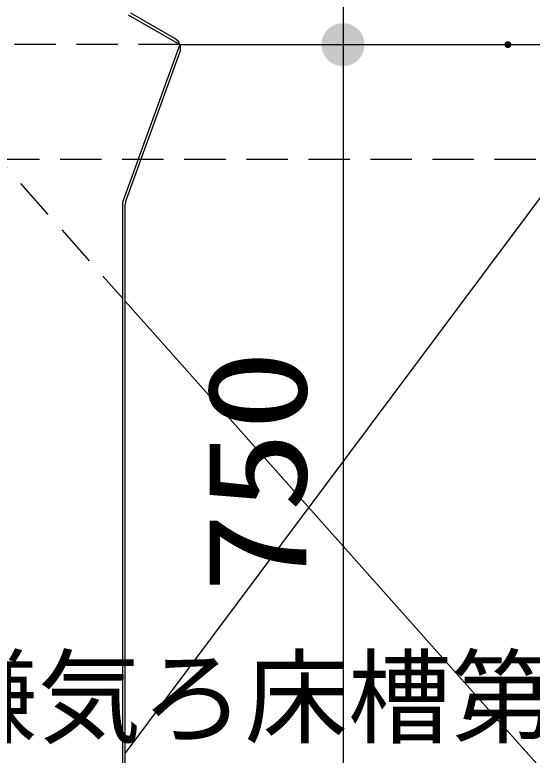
# Model space of a CAD drawing. Units: millimetres, scale not verified. Extents: x -22790 to 8910, y -6308 to 6308.
# Drawn here: x -5388 to -4938, y -2894 to -2249 of the extents above; entities that cross this region are included whole.
import ezdxf
from ezdxf.enums import TextEntityAlignment as Align

# ---------------------------------------------------------------- set-up
doc = ezdxf.new("R2010")
doc.units = ezdxf.units.MM
doc.header["$LTSCALE"] = 30
doc.linetypes.add('DASHED1', pattern=[1.8, 1.2, -0.6])
doc.layers.add('0-1_空気管', color=3, linetype='Continuous', lineweight=25)
doc.layers.add('0-F_00クル-フ-6寸法', color=132, linetype='Continuous', lineweight=25)
doc.styles.add('ＭＳ ゴシック', font='')
doc.styles.get('ＭＳ ゴシック').set_extended_font_data('MS Gothic')

msp = doc.modelspace()

# ---------------------------------------------------------------- linework, layer by layer
at = {"layer": '0-1_空気管'}
for p, q in [((-5249.11, -2270.05), (-5287.38, -2247.96)), ((-5292.38, -2892.3), (-4831.46, -2275.32)), ((-5244.7, -2275.32), (-4831.46, -2275.32)), ((-5291.78, -2411.46), (-5244.71, -2282.13)), ((-5294.78, -2414.46), (-5294.78, -2990.65)), ((-5292.38, -2989.26), (-5292.38, -2414.88)), ((-5292.38, -2498.78), (-4827.52, -3021.13))]:
    msp.add_line(p, q, dxfattribs=at)
at = {"layer": '0-1_空気管', "linetype": 'DASHED1'}
for p, q in [((-5244.7, -2275.32), (-5491.25, -2275.32)), ((-5491.25, -2275.32), (-5294.78, -2496.08)), ((-4016.92, -2375.32), (-6166.89, -2375.32))]:
    msp.add_line(p, q, dxfattribs=at)
at = {"layer": '0-1_空気管'}
msp.add_lwpolyline([(-5289.78, -2249.34), (-5244.78, -2275.32), (-5294.18, -2411.04)], dxfattribs=at)
for centre, start, end in [((-5254.11, -2278.72), 340, 60), ((-5284.78, -2414.46), 160, 180), ((-5282.38, -2414.88), 160, 180)]:
    msp.add_arc(centre, 10, start, end, dxfattribs=at)
at = {"layer": '0-1_空気管', "color": 92}
for points in [[(-4962.3, -2275.13), (-4959.31, -2275.32), (-4962.31, -2275.32)], [(-4962.25, -2274.76), (-4959.31, -2275.32), (-4962.3, -2275.13)], [(-4962.16, -2274.4), (-4959.31, -2275.32), (-4962.25, -2274.76)], [(-4962.02, -2274.05), (-4959.31, -2275.32), (-4962.16, -2274.4)], [(-4961.84, -2273.71), (-4959.31, -2275.32), (-4962.02, -2274.05)], [(-4961.62, -2273.41), (-4959.31, -2275.32), (-4961.84, -2273.71)], [(-4961.36, -2273.14), (-4959.31, -2275.32), (-4961.62, -2273.41)], [(-4961.07, -2272.9), (-4959.31, -2275.32), (-4961.36, -2273.14)], [(-4960.75, -2272.69), (-4959.31, -2275.32), (-4961.07, -2272.9)], [(-4960.41, -2272.53), (-4959.31, -2275.32), (-4960.75, -2272.69)], [(-4960.41, -2272.53), (-4959.31, -2272.32), (-4959.31, -2275.32)], [(-4960.05, -2272.42), (-4959.31, -2272.32), (-4960.41, -2272.53)], [(-4959.68, -2272.35), (-4959.31, -2272.32), (-4960.05, -2272.42)], [(-4959.31, -2272.32), (-4956.31, -2275.32), (-4959.31, -2275.32)], [(-4959.12, -2272.33), (-4956.31, -2275.32), (-4959.31, -2272.32)], [(-4958.74, -2272.38), (-4956.31, -2275.32), (-4959.12, -2272.33)], [(-4958.38, -2272.47), (-4956.31, -2275.32), (-4958.74, -2272.38)], [(-4958.03, -2272.61), (-4956.31, -2275.32), (-4958.38, -2272.47)], [(-4957.7, -2272.79), (-4956.31, -2275.32), (-4958.03, -2272.61)], [(-4957.39, -2273.01), (-4956.31, -2275.32), (-4957.7, -2272.79)], [(-4957.12, -2273.27), (-4956.31, -2275.32), (-4957.39, -2273.01)], [(-4957.12, -2273.27), (-4956.33, -2274.95), (-4956.31, -2275.32)], [(-4956.88, -2273.56), (-4956.33, -2274.95), (-4957.12, -2273.27)], [(-4956.88, -2273.56), (-4956.4, -2274.58), (-4956.33, -2274.95)], [(-4956.68, -2273.88), (-4956.4, -2274.58), (-4956.88, -2273.56)], [(-4956.68, -2273.88), (-4956.52, -2274.22), (-4956.4, -2274.58)], [(-4962.31, -2275.32), (-4961.49, -2277.38), (-4962.28, -2275.7)], [(-4962.31, -2275.32), (-4961.22, -2277.63), (-4961.49, -2277.38)], [(-4959.31, -2275.32), (-4961.22, -2277.63), (-4962.31, -2275.32)], [(-4962.28, -2275.7), (-4961.73, -2277.09), (-4962.21, -2276.07)], [(-4962.28, -2275.7), (-4961.49, -2277.38), (-4961.73, -2277.09)], [(-4962.21, -2276.07), (-4961.93, -2276.77), (-4962.09, -2276.43)], [(-4962.21, -2276.07), (-4961.73, -2277.09), (-4961.93, -2276.77)], [(-4959.31, -2275.32), (-4960.91, -2277.86), (-4961.22, -2277.63)], [(-4959.31, -2275.32), (-4960.58, -2278.04), (-4960.91, -2277.86)], [(-4959.31, -2275.32), (-4960.23, -2278.18), (-4960.58, -2278.04)], [(-4959.31, -2275.32), (-4959.87, -2278.27), (-4960.23, -2278.18)], [(-4959.31, -2275.32), (-4959.49, -2278.32), (-4959.87, -2278.27)], [(-4959.31, -2275.32), (-4959.31, -2278.32), (-4959.49, -2278.32)], [(-4959.31, -2275.32), (-4958.93, -2278.3), (-4959.31, -2278.32)], [(-4959.31, -2275.32), (-4958.56, -2278.23), (-4958.93, -2278.3)], [(-4959.31, -2275.32), (-4958.2, -2278.11), (-4958.56, -2278.23)], [(-4959.31, -2275.32), (-4957.86, -2277.95), (-4958.2, -2278.11)], [(-4956.31, -2275.32), (-4957.86, -2277.95), (-4959.31, -2275.32)], [(-4956.31, -2275.32), (-4957.54, -2277.75), (-4957.86, -2277.95)], [(-4956.31, -2275.32), (-4957.25, -2277.51), (-4957.54, -2277.75)], [(-4956.31, -2275.32), (-4956.99, -2277.23), (-4957.25, -2277.51)], [(-4956.31, -2275.32), (-4956.77, -2276.93), (-4956.99, -2277.23)], [(-4956.31, -2275.32), (-4956.59, -2276.6), (-4956.77, -2276.93)], [(-4956.31, -2275.32), (-4956.45, -2276.25), (-4956.59, -2276.6)], [(-4956.31, -2275.32), (-4956.36, -2275.88), (-4956.45, -2276.25)], [(-4956.31, -2275.32), (-4956.31, -2275.51), (-4956.36, -2275.88)]]:
    msp.add_solid(points, dxfattribs=at)
at = {"layer": '0-F_00クル-フ-6寸法', "color": 4}
for p, q in [((-5102.79, -1975.32), (-5102.79, -2275.32)), ((-5172.38, -2275.32), (-5102.79, -2275.32)), ((-5172.38, -2275.32), (-5102.79, -2275.32)), ((-5102.79, -2275.32), (-5102.79, -3025.29))]:
    msp.add_line(p, q, dxfattribs=at)
at = {"layer": '0-F_00クル-フ-6寸法'}
for points in [[(-5102.79, -2275.32), (-5117.23, -2263.37), (-5115.62, -2261.65)], [(-5102.79, -2275.32), (-5117.23, -2263.37), (-5115.62, -2261.65)], [(-5102.79, -2275.32), (-5115.62, -2261.65), (-5113.81, -2260.15)], [(-5102.79, -2275.32), (-5115.62, -2261.65), (-5113.81, -2260.15)], [(-5102.79, -2275.32), (-5113.81, -2260.15), (-5111.82, -2258.89)], [(-5102.79, -2275.32), (-5113.81, -2260.15), (-5111.82, -2258.89)], [(-5102.79, -2275.32), (-5111.82, -2258.89), (-5109.69, -2257.89)], [(-5102.79, -2275.32), (-5111.82, -2258.89), (-5109.69, -2257.89)], [(-5102.79, -2275.32), (-5109.69, -2257.89), (-5107.45, -2257.16)], [(-5102.79, -2275.32), (-5109.69, -2257.89), (-5107.45, -2257.16)], [(-5102.79, -2275.32), (-5107.45, -2257.16), (-5105.14, -2256.72)], [(-5102.79, -2275.32), (-5107.45, -2257.16), (-5105.14, -2256.72)], [(-5102.79, -2275.32), (-5105.14, -2256.72), (-5102.79, -2256.57)], [(-5102.79, -2275.32), (-5105.14, -2256.72), (-5102.79, -2256.57)], [(-5102.79, -2275.32), (-5102.79, -2256.57), (-5100.44, -2256.72)], [(-5102.79, -2275.32), (-5102.79, -2256.57), (-5100.44, -2256.72)], [(-5102.79, -2275.32), (-5100.44, -2256.72), (-5098.12, -2257.16)], [(-5102.79, -2275.32), (-5100.44, -2256.72), (-5098.12, -2257.16)], [(-5102.79, -2275.32), (-5098.12, -2257.16), (-5095.88, -2257.89)], [(-5102.79, -2275.32), (-5098.12, -2257.16), (-5095.88, -2257.89)], [(-5102.79, -2275.32), (-5095.88, -2257.89), (-5093.75, -2258.89)], [(-5102.79, -2275.32), (-5095.88, -2257.89), (-5093.75, -2258.89)], [(-5102.79, -2275.32), (-5093.75, -2258.89), (-5091.76, -2260.15)], [(-5102.79, -2275.32), (-5093.75, -2258.89), (-5091.76, -2260.15)], [(-5102.79, -2275.32), (-5091.76, -2260.15), (-5089.95, -2261.65)], [(-5102.79, -2275.32), (-5091.76, -2260.15), (-5089.95, -2261.65)], [(-5102.79, -2275.32), (-5089.95, -2261.65), (-5088.34, -2263.37)], [(-5102.79, -2275.32), (-5089.95, -2261.65), (-5088.34, -2263.37)], [(-5102.79, -2275.32), (-5120.62, -2269.53), (-5119.75, -2267.34)], [(-5102.79, -2275.32), (-5120.62, -2269.53), (-5119.75, -2267.34)], [(-5102.79, -2275.32), (-5119.75, -2267.34), (-5118.62, -2265.28)], [(-5102.79, -2275.32), (-5119.75, -2267.34), (-5118.62, -2265.28)], [(-5102.79, -2275.32), (-5118.62, -2265.28), (-5117.23, -2263.37)], [(-5102.79, -2275.32), (-5118.62, -2265.28), (-5117.23, -2263.37)], [(-5102.79, -2275.32), (-5088.34, -2263.37), (-5086.95, -2265.28)], [(-5102.79, -2275.32), (-5088.34, -2263.37), (-5086.95, -2265.28)], [(-5102.79, -2275.32), (-5086.95, -2265.28), (-5085.82, -2267.34)], [(-5102.79, -2275.32), (-5086.95, -2265.28), (-5085.82, -2267.34)], [(-5102.79, -2275.32), (-5085.82, -2267.34), (-5084.95, -2269.53)], [(-5102.79, -2275.32), (-5085.82, -2267.34), (-5084.95, -2269.53)], [(-5102.79, -2275.32), (-5121.5, -2274.15), (-5121.2, -2271.81)], [(-5102.79, -2275.32), (-5121.5, -2274.15), (-5121.2, -2271.81)], [(-5102.79, -2275.32), (-5121.5, -2276.5), (-5121.5, -2274.15)], [(-5102.79, -2275.32), (-5121.5, -2276.5), (-5121.5, -2274.15)], [(-5102.79, -2275.32), (-5121.2, -2271.81), (-5120.62, -2269.53)], [(-5102.79, -2275.32), (-5121.2, -2271.81), (-5120.62, -2269.53)], [(-5102.79, -2275.32), (-5084.95, -2269.53), (-5084.37, -2271.81)], [(-5102.79, -2275.32), (-5084.95, -2269.53), (-5084.37, -2271.81)], [(-5102.79, -2275.32), (-5084.37, -2271.81), (-5084.07, -2274.15)], [(-5102.79, -2275.32), (-5084.37, -2271.81), (-5084.07, -2274.15)], [(-5102.79, -2275.32), (-5084.07, -2274.15), (-5084.07, -2276.5)], [(-5102.79, -2275.32), (-5084.07, -2274.15), (-5084.07, -2276.5)], [(-5102.79, -2275.32), (-5121.2, -2278.84), (-5121.5, -2276.5)], [(-5102.79, -2275.32), (-5121.2, -2278.84), (-5121.5, -2276.5)], [(-5102.79, -2275.32), (-5120.62, -2281.12), (-5121.2, -2278.84)], [(-5102.79, -2275.32), (-5120.62, -2281.12), (-5121.2, -2278.84)], [(-5102.79, -2275.32), (-5119.75, -2283.31), (-5120.62, -2281.12)], [(-5102.79, -2275.32), (-5119.75, -2283.31), (-5120.62, -2281.12)], [(-5102.79, -2275.32), (-5118.62, -2285.37), (-5119.75, -2283.31)], [(-5102.79, -2275.32), (-5118.62, -2285.37), (-5119.75, -2283.31)], [(-5102.79, -2275.32), (-5117.23, -2287.27), (-5118.62, -2285.37)], [(-5102.79, -2275.32), (-5117.23, -2287.27), (-5118.62, -2285.37)], [(-5102.79, -2275.32), (-5115.62, -2288.99), (-5117.23, -2287.27)], [(-5102.79, -2275.32), (-5115.62, -2288.99), (-5117.23, -2287.27)], [(-5102.79, -2275.32), (-5113.81, -2290.49), (-5115.62, -2288.99)], [(-5102.79, -2275.32), (-5113.81, -2290.49), (-5115.62, -2288.99)], [(-5102.79, -2275.32), (-5111.82, -2291.75), (-5113.81, -2290.49)], [(-5102.79, -2275.32), (-5111.82, -2291.75), (-5113.81, -2290.49)], [(-5102.79, -2275.32), (-5109.69, -2292.76), (-5111.82, -2291.75)], [(-5102.79, -2275.32), (-5109.69, -2292.76), (-5111.82, -2291.75)], [(-5102.79, -2275.32), (-5107.45, -2293.48), (-5109.69, -2292.76)], [(-5102.79, -2275.32), (-5107.45, -2293.48), (-5109.69, -2292.76)], [(-5102.79, -2275.32), (-5105.14, -2293.92), (-5107.45, -2293.48)], [(-5102.79, -2275.32), (-5105.14, -2293.92), (-5107.45, -2293.48)], [(-5102.79, -2275.32), (-5102.79, -2294.07), (-5105.14, -2293.92)], [(-5102.79, -2275.32), (-5102.79, -2294.07), (-5105.14, -2293.92)], [(-5102.79, -2275.32), (-5100.44, -2293.92), (-5102.79, -2294.07)], [(-5102.79, -2275.32), (-5098.12, -2293.48), (-5100.44, -2293.92)], [(-5102.79, -2275.32), (-5095.88, -2292.76), (-5098.12, -2293.48)], [(-5102.79, -2275.32), (-5093.75, -2291.75), (-5095.88, -2292.76)], [(-5102.79, -2275.32), (-5091.76, -2290.49), (-5093.75, -2291.75)], [(-5102.79, -2275.32), (-5089.95, -2288.99), (-5091.76, -2290.49)], [(-5102.79, -2275.32), (-5088.34, -2287.27), (-5089.95, -2288.99)], [(-5102.79, -2275.32), (-5086.95, -2285.37), (-5088.34, -2287.27)], [(-5102.79, -2275.32), (-5085.82, -2283.31), (-5086.95, -2285.37)], [(-5102.79, -2275.32), (-5084.95, -2281.12), (-5085.82, -2283.31)], [(-5102.79, -2275.32), (-5084.37, -2278.84), (-5084.95, -2281.12)], [(-5102.79, -2275.32), (-5084.07, -2276.5), (-5084.37, -2278.84)], [(-5102.79, -2275.32), (-5100.44, -2293.92), (-5102.79, -2294.07)], [(-5102.79, -2275.32), (-5098.12, -2293.48), (-5100.44, -2293.92)], [(-5102.79, -2275.32), (-5095.88, -2292.76), (-5098.12, -2293.48)], [(-5102.79, -2275.32), (-5093.75, -2291.75), (-5095.88, -2292.76)], [(-5102.79, -2275.32), (-5091.76, -2290.49), (-5093.75, -2291.75)], [(-5102.79, -2275.32), (-5089.95, -2288.99), (-5091.76, -2290.49)], [(-5102.79, -2275.32), (-5088.34, -2287.27), (-5089.95, -2288.99)], [(-5102.79, -2275.32), (-5086.95, -2285.37), (-5088.34, -2287.27)], [(-5102.79, -2275.32), (-5085.82, -2283.31), (-5086.95, -2285.37)], [(-5102.79, -2275.32), (-5084.95, -2281.12), (-5085.82, -2283.31)], [(-5102.79, -2275.32), (-5084.37, -2278.84), (-5084.95, -2281.12)], [(-5102.79, -2275.32), (-5084.07, -2276.5), (-5084.37, -2278.84)]]:
    msp.add_solid(points, dxfattribs=at)

# ---------------------------------------------------------------- texts
at = {"layer": '0-1_空気管', "color": 4, "style": 'ＭＳ ゴシック'}
msp.add_text('嫌気ろ床槽第2室', height=65.98, dxfattribs=at).set_placement((-5458.48, -2896.24), align=Align.BOTTOM_LEFT)
at = {"layer": '0-F_00クル-フ-6寸法', "color": 3, "style": 'ＭＳ ゴシック', "width": 1.2}
msp.add_text('750', height=86.66, rotation=90, dxfattribs=at).set_placement((-5108.63, -2753.16), align=Align.BOTTOM_LEFT)

doc.saveas('drawing.dxf')
